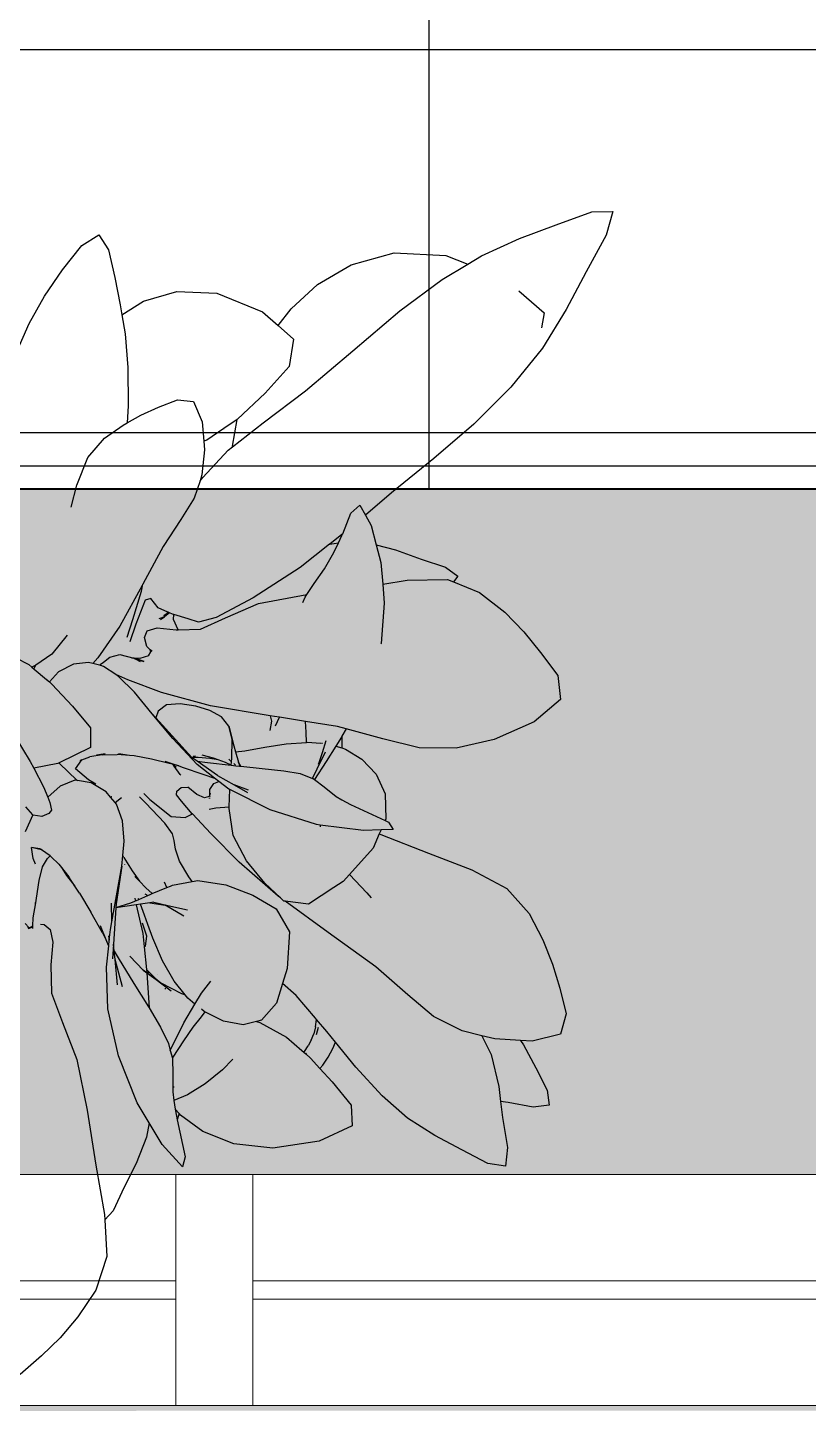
# Model space of a CAD drawing. Header units: millimetres. Extents: x -4865574 to 353735, y -2734656 to 279194.
# Drawn here: x -4831950 to -4831443, y -2673727 to -2672832 of the extents above; entities that cross this region are included whole.
import ezdxf

# ---------------------------------------------------------------- set-up
doc = ezdxf.new("R2010")
doc.units = ezdxf.units.MM
for name, color, linetype in [('+AT9 - Trees', 3, 'Continuous'), ('+AT9-Hardscape', 1, 'Continuous'), ('+AT9-Hatch', 8, 'Continuous')]:
    doc.layers.add(name, color=color, linetype=linetype)
for name, color, linetype, lineweight in [('CURTAIN-MULLION', 8, 'Continuous', 9), ('CURTAIN-MULLION-CUT', 6, 'Continuous', 9), ('CURTAINPANEL', 8, 'Continuous', 9), ('CURTAINPANEL-CUT', 6, 'Continuous', 9)]:
    doc.layers.add(name, color=color, linetype=linetype, lineweight=lineweight)

# ---------------------------------------------------------------- blocks, each defined once
blk = doc.blocks.new('System Panel - AM_12 mm Clear Glass-7023078-LEVEL 61 _BMU ACCESS_')
at = {"layer": 'CURTAINPANEL-CUT', "color": 8}
for p, q in [((575, 6), (-575, 6)), ((-575, 6), (-575, -6)), ((575, -6), (575, 6)), ((-575, -6), (575, -6))]:
    blk.add_line(p, q, dxfattribs=at)
blk = doc.blocks.new('Rectangular Mullion - 50 x 150 mm-7023054-LEVEL 61 _BMU ACCESS_')
at = {"layer": 'CURTAIN-MULLION'}
for p, q in [((-4833003.64, -2673577.1), (-4831853.64, -2673577.1)), ((-4831853.64, -2673727.1), (-4833003.64, -2673727.1))]:
    blk.add_line(p, q, dxfattribs=at)
blk = doc.blocks.new('Rectangular Mullion - 50 x 150 mm-7023059-LEVEL 61 _BMU ACCESS_')
at = {"layer": 'CURTAIN-MULLION-CUT', "color": 8}
for p, q in [((-25, -75), (-25, 75)), ((-25, 75), (25, 75)), ((25, 75), (25, -75)), ((25, -75), (-25, -75))]:
    blk.add_line(p, q, dxfattribs=at)
blk = doc.blocks.new('LOUNG2')
at = {"layer": '+AT9-Hardscape'}
for p, q in [((-135, -2514.3), (-3997.54, -2514.3)), ((-3997.54, -2784.43), (135, -2784.43)), ((150, -2799.43), (-4017.54, -2799.43))]:
    blk.add_line(p, q, dxfattribs=at)
blk = doc.blocks.new('plant1')
at = {"layer": '+AT9 - Trees'}
for p, q in [((350.59, 373.17), (373.71, 381.58)), ((373.71, 381.58), (387.46, 381.86)), ((387.46, 381.86), (383.18, 366.41)), ((326.74, 364.24), (350.59, 373.17)), ((30.07, 343.86), (42.7, 359.73)), ((42.7, 359.73), (53.58, 366.64)), ((53.58, 366.64), (59.98, 356.9)), ((302.14, 353), (326.74, 364.24)), ((383.18, 366.41), (370.06, 342.69)), ((59.98, 356.9), (64, 339)), ((217.45, 347.2), (245.52, 354.88)), ((245.52, 354.88), (279.06, 353.25)), ((279.06, 353.25), (293.24, 347.61)), ((293.24, 347.61), (302.14, 353)), ((18.32, 326.81), (30.07, 343.86)), ((195.6, 334.37), (217.45, 347.2)), ((276.7, 337.61), (293.24, 347.61)), ((370.06, 342.69), (357.23, 318.1)), ((64, 339), (67.51, 321.11)), ((178.6, 318.57), (195.6, 334.37)), ((249.19, 317.28), (276.7, 337.61)), ((8.39, 309.16), (18.32, 326.81)), ((68.61, 314.76), (82.68, 323.6)), ((82.68, 323.6), (104.39, 329.93)), ((104.39, 329.93), (130.36, 328.75)), ((130.36, 328.75), (159.95, 316.69)), ((326.32, 330.2), (342.92, 315.9)), ((67.51, 321.11), (68.61, 314.76)), ((68.61, 314.76), (70.73, 302.43)), ((159.95, 316.69), (170.01, 307.82)), ((170.01, 307.82), (178.6, 318.57)), ((218.55, 291.33), (249.19, 317.28)), ((342.92, 315.9), (341.17, 306.32)), ((357.23, 318.1), (341.83, 292.96)), ((0.67, 291.3), (8.39, 309.16)), ((170.01, 307.82), (180.07, 298.95)), ((70.73, 302.43), (72.43, 280.4)), ((180.07, 298.95), (177.26, 281.17)), ((187.92, 265.29), (218.55, 291.33)), ((341.83, 292.96), (321.16, 267.82)), ((72.43, 280.4), (72.67, 255.58)), ((177.26, 281.17), (161.74, 263.77)), ((92.39, 254.65), (104.7, 259.56)), ((104.7, 259.56), (115.07, 258.37)), ((161.74, 263.77), (143.7, 246.91)), ((160.43, 244.62), (187.92, 265.29)), ((321.16, 267.82), (297.06, 243.69)), ((72.67, 255.58), (72.06, 244.55)), ((80.91, 249.49), (92.39, 254.65)), ((115.07, 258.37), (120.65, 245.23)), ((57.29, 234.52), (69.47, 243.11)), ((69.47, 243.11), (72.06, 244.55)), ((72.06, 244.55), (80.91, 249.49)), ((120.65, 245.23), (121.75, 232.63)), ((143.55, 246.81), (134.73, 240.8)), ((140.41, 228.9), (160.43, 244.62)), ((140.52, 229.5), (143.55, 246.81)), ((143.7, 246.91), (143.55, 246.81)), ((297.06, 243.69), (271.28, 221.47)), ((46.55, 222.05), (57.29, 234.52)), ((123.85, 233.38), (121.75, 232.63)), ((134.73, 240.8), (123.85, 233.38)), ((134.73, 240.8), (134.94, 240.8)), ((122.23, 227.04), (120.62, 210.68)), ((121.11, 209.14), (137.72, 226.78)), ((121.75, 232.63), (122.23, 227.04)), ((137.72, 226.78), (140.41, 228.9)), ((140.41, 228.9), (140.52, 229.5)), ((39.43, 204.12), (46.55, 222.05)), ((271.28, 221.47), (243.78, 199.04)), ((119.35, 206.9), (115.58, 195.72)), ((120.62, 210.68), (119.35, 206.9)), ((119.35, 206.9), (121.11, 209.14)), ((35.76, 189.83), (39.43, 204.12)), ((243.78, 199.04), (226.73, 184.66)), ((115.58, 195.72), (106.88, 181.79)), ((217.19, 185.89), (223.08, 191.16)), ((223.08, 191.16), (226.73, 184.66)), ((106.88, 181.79), (95.33, 164.32)), ((212, 172.38), (217.19, 185.89)), ((226.73, 184.66), (230.58, 177.8)), ((211.49, 171.98), (203.63, 165.8)), ((209.26, 166.55), (211.49, 171.29)), ((212, 172.38), (211.49, 171.98)), ((211.49, 171.29), (211.94, 172.24)), ((211.49, 171.29), (211.49, 171.98)), ((211.94, 172.24), (212, 172.38)), ((230.58, 177.8), (233.82, 165.34)), ((95.33, 164.32), (82.3, 139.86)), ((203.46, 165.66), (184.31, 150.61)), ((203.63, 165.8), (203.46, 165.66)), ((203.46, 165.66), (203.63, 165.69)), ((203.63, 165.69), (209.26, 166.55)), ((203.63, 165.69), (203.63, 165.8)), ((206.34, 160.35), (209.26, 166.55)), ((233.82, 165.34), (246.32, 162.02)), ((233.82, 165.34), (236.79, 153.89)), ((246.32, 162.02), (262.96, 156)), ((200.24, 149.82), (206.34, 160.35)), ((236.79, 153.89), (237.97, 139.77)), ((262.96, 156), (278.67, 150.8)), ((184.31, 150.61), (153.95, 130.85)), ((193.55, 140.25), (200.24, 149.82)), ((278.67, 150.8), (286.75, 144.89)), ((286.75, 144.89), (283.9, 141.2)), ((81.8, 138.92), (67.33, 112.54)), ((75.77, 116.78), (81.29, 135.32)), ((81.29, 135.32), (82.3, 139.86)), ((82.3, 139.86), (81.8, 138.92)), ((188.73, 133.04), (193.55, 140.25)), ((237.97, 139.77), (253.97, 142.27)), ((237.97, 139.77), (239.01, 127.39)), ((253.97, 142.27), (279.97, 142.79)), ((279.97, 142.79), (283.9, 141.2)), ((283.9, 141.2), (300.86, 134.36)), ((300.86, 134.36), (317.2, 121.52)), ((83.78, 129.38), (77.67, 113.71)), ((87.45, 130.37), (83.78, 129.38)), ((92.16, 124.48), (87.45, 130.37)), ((153.95, 130.85), (129.93, 118.06)), ((135.92, 117.88), (157.33, 127.11)), ((157.33, 127.11), (188.73, 133.04)), ((186.05, 127.92), (187.62, 131.37)), ((187.62, 131.37), (188.73, 133.04)), ((239.01, 127.39), (236.97, 101.31)), ((71.93, 105.25), (75.77, 116.78)), ((98.47, 121.63), (92.16, 124.48)), ((96.22, 118.5), (92.54, 117.22)), ((93.58, 116.86), (96.22, 118.5)), ((96.06, 119.41), (95.69, 119.16)), ((97.31, 120.3), (96.06, 119.41)), ((99.54, 121.14), (96.22, 118.5)), ((98.47, 121.63), (97.31, 120.3)), ((97.31, 120.3), (98.63, 121.55)), ((98.63, 121.55), (98.47, 121.63)), ((99.54, 121.14), (98.63, 121.55)), ((101.47, 120.27), (99.54, 121.14)), ((102.39, 120), (101.47, 120.27)), ((102.15, 116.9), (102.39, 120)), ((105.11, 110.19), (102.15, 116.9)), ((111.54, 117.29), (102.39, 120)), ((118.45, 115.07), (111.54, 117.29)), ((129.93, 118.06), (118.45, 115.07)), ((119.74, 110.58), (135.92, 117.88)), ((317.2, 121.52), (329.7, 108.87)), ((67.33, 112.54), (52.94, 91.91)), ((77.67, 113.71), (73.78, 102.35)), ((83.35, 105.05), (85.08, 109.41)), ((85.08, 109.41), (91.45, 111.43)), ((91.45, 111.43), (103.95, 110.16)), ((103.95, 110.16), (105.11, 110.19)), ((105.11, 110.19), (119.74, 110.58)), ((329.7, 108.87), (340.47, 95.49)), ((33.08, 106.7), (23.02, 94.32)), ((84.82, 99.29), (83.35, 105.05)), ((87, 97.12), (84.82, 99.29)), ((236.97, 101.31), (236.84, 100.86)), ((-8.73, 96.35), (8.14, 87.58)), ((23.02, 94.32), (12.72, 87.07)), ((52.94, 91.91), (49.84, 88.21)), ((56.69, 89.2), (60.83, 92.37)), ((60.83, 92.37), (67.28, 94.19)), ((67.28, 94.19), (76.36, 91.8)), ((76.66, 91.7), (75.14, 91.79)), ((76.66, 91.7), (76.36, 91.8)), ((76.58, 91.41), (77.63, 91.14)), ((80.31, 91.49), (76.66, 91.7)), ((77.44, 91.23), (77.63, 91.14)), ((83, 89.56), (77.47, 91.43)), ((77.63, 91.14), (79.17, 90.73)), ((77.63, 91.14), (80.54, 89.61)), ((79.17, 90.73), (82.83, 89.57)), ((85.84, 93.29), (80.31, 91.49)), ((85.84, 93.29), (87.51, 95.75)), ((87.91, 96.34), (86.91, 97.37)), ((87, 97.12), (86.91, 97.37)), ((87.51, 95.75), (87, 97.12)), ((87.86, 96.26), (87, 97.12)), ((87.51, 95.75), (87.86, 96.26)), ((87.86, 96.26), (87.91, 96.34)), ((87.91, 96.34), (88.35, 96.98)), ((340.47, 95.49), (351.62, 80.45)), ((8.14, 87.58), (10.18, 85.86)), ((12.39, 86.84), (10.18, 85.86)), ((10.18, 85.86), (11.71, 84.58)), ((11.71, 84.58), (11.93, 85.59)), ((11.71, 84.58), (19.59, 77.93)), ((11.93, 85.59), (12.72, 87.07)), ((12.72, 87.07), (12.39, 86.84)), ((27.48, 82.85), (21.56, 76.27)), ((37.27, 87.75), (27.48, 82.85)), ((46.97, 88.97), (37.27, 87.75)), ((49.84, 88.21), (46.97, 88.97)), ((54.93, 86.85), (49.84, 88.21)), ((54.51, 87.6), (56.69, 89.2)), ((54.93, 86.85), (54.51, 87.6)), ((56.68, 86.39), (54.93, 86.85)), ((64.7, 81.03), (56.68, 86.39)), ((72.51, 77.57), (64.7, 81.03)), ((66.45, 79.87), (64.7, 81.03)), ((19.74, 78.03), (19.59, 77.93)), ((19.59, 77.93), (21.56, 76.27)), ((21.56, 76.27), (23.2, 74.89)), ((23.2, 74.89), (36.54, 60.44)), ((76.8, 69.54), (66.45, 79.87)), ((94.42, 69.37), (72.51, 77.57)), ((351.62, 80.45), (353.47, 64.96)), ((88.27, 55.58), (76.8, 69.54)), ((126.19, 60.64), (94.42, 69.37)), ((353.47, 64.96), (336.3, 50.29)), ((36.54, 60.44), (48.2, 46.43)), ((101.59, 39.43), (88.27, 55.58)), ((88.27, 55.58), (90.67, 52.94)), ((92.08, 57.29), (90.67, 52.94)), ((97.63, 61.39), (92.08, 57.29)), ((106.55, 62.06), (97.63, 61.39)), ((116.68, 60.44), (106.55, 62.06)), ((125.82, 57.69), (116.68, 60.44)), ((133.2, 53.5), (125.82, 57.69)), ((164.84, 54.32), (126.19, 60.64)), ((164.84, 54.32), (165.66, 50.89)), ((167.66, 53.86), (164.84, 54.32)), ((170.93, 53.33), (167.66, 53.86)), ((-5.92, 49.32), (9.01, 24.7)), ((48.2, 46.43), (48.31, 33.71)), ((90.67, 52.94), (114.1, 27.11)), ((138.01, 47.53), (133.2, 53.5)), ((140.27, 38.82), (138.01, 47.53)), ((138.01, 47.53), (141.4, 34.76)), ((165.66, 50.89), (164.58, 44.74)), ((168.42, 47.65), (170.93, 53.33)), ((187.81, 50.64), (170.93, 53.33)), ((188.25, 43.75), (187.81, 50.64)), ((208.52, 47.33), (187.81, 50.64)), ((214.15, 45.79), (208.52, 47.33)), ((214.15, 45.79), (211.5, 41.06)), ((237.99, 39.29), (214.15, 45.79)), ((336.3, 50.29), (310.31, 38.94)), ((117.54, 22.59), (101.59, 39.43)), ((139.99, 26.45), (140.27, 38.82)), ((140.27, 38.82), (141.4, 34.76)), ((161.5, 33.87), (175.22, 36.03)), ((175.22, 36.03), (188.4, 37.04)), ((188.4, 37.04), (188.25, 43.75)), ((188.4, 37.04), (188.96, 37.08)), ((188.96, 37.08), (197.76, 36.5)), ((198.29, 36.47), (198.81, 36.43)), ((201.02, 37.99), (198.57, 30.24)), ((211.13, 40.39), (207.49, 34.58)), ((211.5, 41.06), (211.13, 40.39)), ((211.5, 41.06), (211.5, 33.37)), ((261.71, 33.39), (237.99, 39.29)), ((310.31, 38.94), (285.64, 33.29)), ((48.31, 33.71), (27.95, 23.73)), ((42.7, 25.71), (47.82, 27.57)), ((55.72, 28.91), (47.82, 27.57)), ((52.22, 28.97), (57.85, 29.75)), ((55.72, 28.91), (65.56, 29.15)), ((73.57, 28.55), (65.56, 29.15)), ((73.57, 28.55), (66.32, 29.47)), ((76.64, 28.17), (73.57, 28.55)), ((87.77, 26.04), (76.64, 28.17)), ((114.9, 27.22), (114.1, 27.11)), ((114.1, 27.11), (114.19, 27)), ((117.45, 24.74), (114.19, 27)), ((118.22, 27.24), (114.9, 27.22)), ((114.98, 28.07), (116.38, 28.31)), ((125.72, 26.55), (118.22, 27.24)), ((128.14, 26.81), (120.67, 28.75)), ((141.4, 34.76), (142.47, 30.91)), ((142.47, 30.91), (148.35, 31.6)), ((142.47, 30.91), (144.33, 24.26)), ((148.35, 31.6), (161.5, 33.87)), ((195.46, 19.93), (200.73, 30.92)), ((198.57, 30.24), (196.27, 23.04)), ((207.49, 34.58), (201.19, 24.52)), ((207.49, 34.58), (211.5, 33.37)), ((211.5, 33.37), (213.86, 32.65)), ((213.86, 32.65), (224.38, 26.13)), ((285.64, 33.29), (261.71, 33.39)), ((9.01, 24.7), (11.32, 20.31)), ((27, 23.26), (11.32, 20.31)), ((11.32, 20.31), (17.75, 8.08)), ((27.95, 23.73), (27, 23.26)), ((27.95, 23.73), (28.13, 23.36)), ((28.13, 23.36), (39.36, 12.45)), ((38.57, 19.8), (42.68, 25.66)), ((47, 12.71), (38.57, 19.8)), ((41.52, 25.28), (41.42, 25.09)), ((42.68, 25.66), (41.52, 25.28)), ((42.68, 25.66), (42.7, 25.71)), ((99.39, 23.3), (87.77, 26.04)), ((96.6, 24.76), (105.48, 21.74)), ((101.5, 22.76), (99.39, 23.3)), ((101.5, 22.76), (102.08, 22.3)), ((101.78, 22.69), (101.5, 22.76)), ((102.08, 22.3), (101.78, 22.69)), ((101.99, 22.64), (101.78, 22.69)), ((102.71, 21.79), (101.99, 22.64)), ((102.98, 22.38), (101.99, 22.64)), ((102.62, 21.59), (102.08, 22.3)), ((102.08, 22.3), (102.71, 21.79)), ((102.71, 21.79), (102.62, 21.59)), ((102.62, 21.59), (102.75, 21.75)), ((106.48, 16.17), (102.62, 21.59)), ((102.98, 22.38), (102.71, 21.79)), ((102.75, 21.75), (102.71, 21.79)), ((102.75, 21.75), (103.22, 22.32)), ((102.91, 21.63), (102.75, 21.75)), ((102.91, 21.63), (103.85, 21.17)), ((103.22, 22.32), (102.98, 22.38)), ((105.48, 21.74), (103.22, 22.32)), ((105.48, 21.74), (108.32, 20.77)), ((108.32, 20.77), (121.19, 16.44)), ((117.45, 24.74), (124.13, 23.9)), ((130.62, 15.58), (117.45, 24.74)), ((128.8, 13.79), (117.54, 22.59)), ((124.13, 23.9), (139.64, 22.13)), ((131.09, 25.74), (125.72, 26.55)), ((131.09, 25.74), (128.14, 26.81)), ((135.88, 24), (131.09, 25.74)), ((139.64, 22.2), (135.88, 24)), ((139.83, 24.45), (137.95, 26.03)), ((139.64, 22.2), (139.83, 24.45)), ((139.64, 22.13), (139.64, 22.2)), ((139.64, 22.13), (142.69, 21.78)), ((139.83, 24.45), (139.99, 26.45)), ((142.42, 22.28), (141.25, 23.26)), ((142.69, 21.78), (145.08, 21.55)), ((145.89, 21.47), (144.33, 24.26)), ((144.51, 23.62), (144.33, 24.26)), ((145.74, 21.48), (144.51, 23.62)), ((145.82, 21.48), (144.51, 23.62)), ((144.51, 23.62), (145.08, 21.55)), ((145.08, 21.55), (145.74, 21.48)), ((145.74, 21.48), (145.82, 21.48)), ((145.82, 21.48), (145.89, 21.47)), ((145.89, 21.47), (159.6, 20.14)), ((159.6, 20.14), (173.88, 18.59)), ((173.88, 18.59), (184.49, 16.72)), ((192.45, 13.66), (195.46, 19.93)), ((201.19, 24.52), (193.67, 12.85)), ((196.21, 22.81), (196.27, 23.04)), ((224.38, 26.13), (233.67, 16.43)), ((37.98, 12.46), (28.45, 8.55)), ((39.74, 12.17), (37.98, 12.46)), ((39.36, 12.45), (39.74, 12.17)), ((48.57, 10.75), (39.74, 12.17)), ((51.79, 9.94), (47, 12.71)), ((50.74, 9.46), (48.57, 10.75)), ((58.29, 4.99), (50.74, 9.46)), ((106.87, 15.77), (106.48, 16.17)), ((121.19, 16.44), (128.8, 13.79)), ((125.8, 6.45), (128.21, 10.4)), ((128.21, 10.4), (131.61, 11.6)), ((131.61, 11.6), (128.8, 13.79)), ((130.62, 15.58), (141.51, 9.4)), ((137.98, 6.62), (131.61, 11.6)), ((150.77, 6), (141.51, 9.4)), ((141.51, 9.4), (150.16, 4.49)), ((184.49, 16.72), (192.45, 13.66)), ((192.45, 13.66), (192.75, 13.54)), ((192.75, 13.54), (193.67, 12.85)), ((193.67, 12.85), (200.07, 8.06)), ((233.67, 16.43), (239.6, 3.52)), ((17.75, 8.08), (20.46, 1.47)), ((28.45, 8.55), (20.46, 1.47)), ((20.46, 1.47), (21.88, -1.98)), ((61.21, 1.51), (58.29, 4.99)), ((61.94, 1.62), (61.21, 1.51)), ((64.17, -2.02), (61.21, 1.51)), ((62.04, 1.62), (61.94, 1.62)), ((62.04, 1.62), (62.06, 1.66)), ((64.17, -2.02), (68.36, 1.15)), ((84.03, -2.26), (80.11, 1.66)), ((82.91, 3.74), (86.75, -0.05)), ((104.12, 2.97), (104.25, 5.31)), ((107.26, -1.24), (104.12, 2.97)), ((104.25, 5.31), (107.01, 7.73)), ((107.01, 7.73), (111.35, 7.96)), ((117.22, 3.21), (111.35, 7.96)), ((122.36, 0.94), (117.22, 3.21)), ((125.3, 1.78), (122.36, 0.94)), ((125.04, 1.05), (125.02, 1.03)), ((125.3, 1.78), (125.65, 2.72)), ((126.02, 1.99), (125.3, 1.78)), ((125.56, 0.63), (125.58, 1.08)), ((125.65, 2.72), (125.8, 6.45)), ((125.65, 2.72), (126.24, 4.31)), ((125.75, 0.67), (125.81, 1.09)), ((138.61, 6.3), (137.98, 6.62)), ((138.28, -4.83), (138.61, 6.3)), ((164.86, -6.87), (138.61, 6.3)), ((200.07, 8.06), (207.74, 1.87)), ((207.74, 1.87), (211.5, -0.23)), ((239.6, 3.52), (239.96, -12.64)), ((10.87, -10.06), (6.16, -4.83)), ((22.96, -6.93), (21.18, -9.21)), ((21.88, -1.98), (22.96, -6.93)), ((65.15, -3.18), (64.17, -2.02)), ((69.1, -13.88), (65.15, -3.18)), ((96.49, -15.55), (84.03, -2.26)), ((86.75, -0.05), (100.62, -11.2)), ((114.32, -9.33), (107.26, -1.24)), ((125.34, -6.37), (129.67, -5.58)), ((129.67, -5.58), (138.28, -4.83)), ((138.25, -5.87), (138.28, -4.83)), ((140.97, -23.41), (138.25, -5.87)), ((195.09, -16.37), (164.86, -6.87)), ((211.5, -0.23), (211.5, -0.1)), ((211.5, -0.23), (217.16, -3.38)), ((217.16, -3.38), (239.49, -13.74)), ((10.87, -10.06), (5.75, -20.98)), ((10.98, -10.18), (10.87, -10.06)), ((16.66, -11.07), (10.98, -10.18)), ((21.18, -9.21), (16.66, -11.07)), ((70.1, -27.22), (69.1, -13.88)), ((101.45, -22.49), (96.49, -15.55)), ((100.62, -11.2), (109.63, -11.76)), ((109.63, -11.76), (114.41, -9.42)), ((114.41, -9.42), (114.32, -9.33)), ((126.46, -22.19), (114.41, -9.42)), ((197.4, -16.67), (195.09, -16.37)), ((197.4, -16.67), (197.4, -17.82)), ((225.42, -20.31), (197.4, -16.67)), ((239.96, -12.64), (239.49, -13.74)), ((239.49, -13.74), (241.66, -14.75)), ((241.66, -14.75), (244.74, -19.47)), ((102.45, -26.72), (101.45, -22.49)), ((103.37, -32.41), (102.45, -26.72)), ((144.85, -40.72), (126.46, -22.19)), ((149.54, -39.85), (140.97, -23.41)), ((236.91, -19.81), (225.42, -20.31)), ((235.79, -22.46), (231.86, -31.72)), ((236.91, -19.81), (235.79, -22.46)), ((235.79, -22.46), (236.85, -22.82)), ((236.85, -22.82), (267.64, -34.96)), ((244.74, -19.47), (236.91, -19.81)), ((15.38, -32.05), (9.86, -31.22)), ((11.01, -38.37), (9.86, -31.22)), ((16.49, -32.8), (9.86, -31.22)), ((16.04, -32.53), (15.38, -32.05)), ((16.77, -32.86), (15.38, -32.05)), ((21.93, -36.75), (16.49, -32.8)), ((69.24, -36.51), (70.1, -27.22)), ((105.97, -40.09), (103.37, -32.41)), ((231.86, -31.72), (216.35, -48.86)), ((267.64, -34.96), (295.8, -45.81)), ((12.48, -42.14), (11.01, -38.37)), ((14.96, -52.76), (17.07, -43.87)), ((17.07, -43.87), (20.33, -38.35)), ((20.33, -38.35), (21.93, -36.75)), ((22.01, -36.67), (21.46, -36.13)), ((21.93, -36.75), (22.01, -36.67)), ((22.6, -37.23), (21.93, -36.75)), ((22.6, -37.23), (22.01, -36.67)), ((27.59, -42.06), (22.6, -37.23)), ((27.59, -42.06), (29.32, -44.25)), ((29.32, -44.25), (32.66, -49.42)), ((29.32, -44.25), (34.19, -50.4)), ((68.61, -43.41), (64.8, -67.89)), ((65.13, -62.63), (68.61, -43.41)), ((68.61, -43.41), (69.24, -36.51)), ((69.82, -37.66), (69.24, -36.51)), ((69.82, -37.66), (75.32, -46.48)), ((70.48, -42.46), (70.42, -42.31)), ((112.04, -50.26), (105.97, -40.09)), ((170.04, -62.85), (144.85, -40.72)), ((161.38, -54.36), (149.54, -39.85)), ((13.22, -64.11), (14.96, -52.76)), ((32.66, -49.42), (38.06, -56.28)), ((38.06, -56.28), (34.19, -50.4)), ((75.32, -46.48), (79.96, -53.22)), ((77, -50.18), (79.96, -53.22)), ((79.96, -53.22), (84.13, -57.51)), ((97.74, -57.3), (96.24, -53.68)), ((101.49, -55.77), (114.14, -53.35)), ((114.14, -53.35), (112.04, -50.26)), ((114.14, -53.35), (117.93, -52.63)), ((117.93, -52.63), (136.04, -55.43)), ((212.3, -53.34), (206.33, -57.25)), ((216.35, -48.86), (212.3, -53.34)), ((216.35, -48.86), (227.74, -60.81)), ((295.8, -45.81), (318.61, -57.96)), ((41.12, -60.93), (38.06, -56.28)), ((41.12, -60.93), (48.38, -73.23)), ((62.14, -79.46), (65.13, -62.63)), ((65.13, -62.63), (64.8, -67.89)), ((79.52, -64.96), (85.39, -62.36)), ((83.55, -61.38), (85.39, -62.36)), ((88.24, -61.14), (84.13, -57.51)), ((85.39, -62.36), (86.9, -61.69)), ((86.9, -61.69), (88.24, -61.14)), ((88.24, -61.14), (97.74, -57.3)), ((97.74, -57.3), (100.16, -56.31)), ((100.16, -56.31), (101.49, -55.77)), ((136.04, -55.43), (153.73, -62.27)), ((153.73, -62.27), (168.84, -71.19)), ((171.7, -64.05), (161.38, -54.36)), ((206.33, -57.25), (189.9, -68.02)), ((227.74, -60.81), (230.42, -63.88)), ((318.61, -57.96), (333.11, -74.03)), ((11.08, -77.02), (12.7, -67.29)), ((12.14, -67.27), (12.29, -67.26)), ((12.7, -67.29), (12.29, -67.26)), ((12.7, -67.29), (13.22, -64.11)), ((62.14, -79.46), (61.87, -67.37)), ((64.64, -70.47), (63.19, -93.99)), ((77.94, -68.52), (64.64, -70.47)), ((64.65, -70.31), (64.64, -70.47)), ((64.65, -70.31), (74.31, -67.27)), ((64.8, -67.89), (64.65, -70.31)), ((74.31, -67.27), (79.52, -64.96)), ((76.97, -64.21), (77.26, -65.52)), ((80.65, -68.13), (77.94, -68.52)), ((77.94, -68.52), (82.16, -87.17)), ((79.52, -64.96), (79.35, -64.47)), ((86.75, -67.24), (80.65, -68.13)), ((83.19, -75.26), (80.65, -68.13)), ((89.43, -66.84), (86.75, -67.24)), ((86.75, -67.24), (96.61, -68.61)), ((89.43, -66.84), (98.45, -68.87)), ((108.77, -75.82), (96.61, -68.61)), ((96.61, -68.61), (98.45, -68.87)), ((98.45, -68.87), (111.28, -71.74)), ((168.84, -71.19), (177.36, -85.99)), ((171.7, -64.05), (170.04, -62.85)), ((173.83, -66.06), (171.7, -64.05)), ((174.59, -66.15), (173.83, -66.06)), ((202.51, -86.39), (174.59, -66.15)), ((189.9, -68.02), (174.59, -66.15)), ((10.83, -82.2), (11.08, -77.02)), ((55.93, -86.74), (48.38, -73.23)), ((61.23, -84.57), (62.14, -79.46)), ((84.76, -88.76), (81.98, -80.47)), ((85.42, -81.32), (83.19, -75.26)), ((333.11, -74.03), (342.06, -91.3)), ((8.21, -83.12), (5.75, -80.69)), ((7.5, -83.23), (8.21, -83.12)), ((8.26, -83.5), (7.5, -83.23)), ((7.65, -83.8), (8.26, -83.5)), ((7.75, -83.97), (8.65, -83.63)), ((8.21, -83.12), (9.35, -82.94)), ((8.48, -83.38), (8.21, -83.12)), ((8.26, -83.5), (8.48, -83.38)), ((8.65, -83.63), (8.26, -83.5)), ((8.48, -83.38), (9.35, -82.94)), ((8.7, -83.61), (8.48, -83.38)), ((8.7, -83.61), (8.65, -83.63)), ((8.7, -83.61), (10.8, -82.81)), ((8.77, -83.67), (8.7, -83.61)), ((9.35, -82.94), (10.83, -82.2)), ((9.35, -82.94), (10.81, -82.72)), ((10.75, -83.88), (10.8, -82.81)), ((10.8, -82.81), (10.81, -82.72)), ((10.81, -82.72), (10.83, -82.2)), ((15.83, -81.15), (18.14, -81.22)), ((18.14, -81.22), (21.99, -84.58)), ((21.99, -84.58), (23.72, -92.8)), ((58.92, -92.3), (54.76, -82.14)), ((55.93, -86.74), (58.92, -92.3)), ((59.91, -88.67), (60.45, -91.51)), ((60.45, -91.51), (61.23, -84.57)), ((82.16, -87.17), (83.1, -95.88)), ((83.95, -95.38), (84.76, -88.76)), ((88.67, -90.19), (85.42, -81.32)), ((177.36, -85.99), (175.96, -109.95)), ((233.57, -108.67), (202.51, -86.39)), ((23.72, -92.8), (22.43, -107.56)), ((58.51, -108.93), (60.05, -95.1)), ((59.99, -94.93), (58.92, -92.3)), ((60.05, -95.1), (59.99, -94.93)), ((60.05, -95.1), (60.45, -91.51)), ((63.19, -93.99), (62.6, -103.47)), ((63.64, -98.59), (63.19, -93.99)), ((83.1, -95.88), (83.95, -95.38)), ((83.1, -95.88), (84.68, -110.54)), ((95, -104.82), (88.67, -90.19)), ((342.06, -91.3), (348.35, -107.07)), ((63.64, -98.59), (66.24, -102.95)), ((64.17, -104.06), (63.64, -98.59)), ((69.11, -121.86), (64.17, -104.06)), ((65.78, -120.48), (64.17, -104.06)), ((66.24, -102.95), (76.4, -119.61)), ((73.66, -101.87), (82.39, -110.87)), ((102.48, -118.14), (95, -104.82)), ((348.35, -107.07), (352.99, -122.65)), ((22.43, -107.56), (22.86, -125.97)), ((59.38, -136.14), (58.51, -108.93)), ((82.39, -110.87), (84.85, -112.65)), ((84.86, -112.73), (82.39, -110.87)), ((84.68, -110.54), (90.14, -116.05)), ((84.68, -110.54), (84.71, -110.77)), ((86.27, -112.6), (84.71, -110.77)), ((84.71, -110.77), (84.72, -110.9)), ((86.27, -112.6), (84.72, -110.9)), ((84.72, -110.9), (84.78, -111.45)), ((84.78, -111.45), (84.8, -111.73)), ((84.85, -112.51), (84.85, -112.65)), ((84.85, -112.65), (93.79, -119.08)), ((84.86, -112.73), (86.29, -135.48)), ((100.56, -124.54), (84.86, -112.73)), ((90.14, -116.05), (94, -119.2)), ((91.59, -113.84), (91.42, -113.84)), ((175.96, -109.95), (172.98, -119.52)), ((254.33, -126.95), (233.57, -108.67)), ((76.4, -119.61), (85.85, -134.76)), ((93.79, -119.08), (94, -119.2)), ((94, -119.2), (107.39, -126.13)), ((97.1, -123.14), (96.45, -123.15)), ((109.68, -127.01), (102.48, -118.14)), ((120.26, -125.81), (126.3, -118.04)), ((172.98, -119.52), (169.01, -132.29)), ((181.68, -127.44), (172.98, -119.52)), ((352.99, -122.65), (357.05, -139.33)), ((22.86, -125.97), (29.95, -145.02)), ((107.39, -126.13), (109.68, -127.01)), ((108.85, -145.1), (116.05, -132.91)), ((111.43, -129.15), (109.68, -127.01)), ((116.05, -132.91), (111.43, -129.15)), ((116.05, -132.91), (120.26, -125.81)), ((169.01, -132.29), (159.22, -143.4)), ((194.25, -142.09), (181.68, -127.44)), ((270.89, -140.92), (254.33, -126.95)), ((66.31, -166.67), (59.38, -136.14)), ((85.85, -134.76), (86.29, -135.48)), ((86.29, -135.48), (86.29, -135.51)), ((86.29, -135.48), (93.63, -147.9)), ((120.05, -141.18), (114.74, -148.03)), ((122.52, -138.02), (120.05, -141.18)), ((122.03, -137.78), (120.29, -136.36)), ((122.52, -138.02), (122.03, -137.78)), ((134.5, -143.98), (122.52, -138.02)), ((195.06, -143.04), (194.25, -142.09)), ((194.37, -147.8), (195.06, -143.04)), ((201.72, -150.8), (195.06, -143.04)), ((289.52, -150.36), (270.89, -140.92)), ((357.05, -139.33), (353.4, -152.39)), ((29.95, -145.02), (39.27, -168.85)), ((93.63, -147.9), (98.78, -158.49)), ((100.05, -163.14), (108.85, -145.1)), ((114.74, -148.03), (108.53, -156.82)), ((147.34, -146.36), (134.5, -143.98)), ((156.07, -144.19), (147.34, -146.36)), ((159.22, -143.4), (156.07, -144.19)), ((156.07, -144.19), (158.18, -145.01)), ((158.18, -145.01), (175.48, -154.47)), ((194.37, -147.8), (193.17, -152.31)), ((196.07, -148.22), (194.81, -152.92)), ((207.27, -157.65), (201.72, -150.8)), ((302.34, -153.54), (289.52, -150.36)), ((98.78, -158.49), (100.05, -163.14)), ((108.53, -156.82), (101.77, -167.42)), ((175.48, -154.47), (185.45, -163.12)), ((187.11, -163.7), (189.52, -160.17)), ((191.55, -156.36), (189.52, -160.17)), ((191.55, -156.36), (193.17, -152.31)), ((205.63, -161.73), (207.27, -157.65)), ((220.51, -174.02), (207.27, -157.65)), ((302.34, -153.54), (308.48, -165.78)), ((310.71, -155.62), (302.34, -153.54)), ((327.52, -156.62), (310.71, -155.62)), ((327.52, -156.62), (329.35, -159.47)), ((334.97, -157.07), (327.52, -156.62)), ((329.35, -159.47), (337.34, -174.42)), ((353.4, -152.39), (334.97, -157.07)), ((39.27, -168.85), (46.11, -201.86)), ((78.43, -197.15), (66.31, -166.67)), ((100.05, -163.14), (101.39, -168.06)), ((101.77, -167.42), (101.39, -168.06)), ((101.39, -168.06), (101.42, -168.17)), ((101.42, -168.17), (101.68, -178.67)), ((140.65, -168.64), (133.9, -175.56)), ((185.45, -163.12), (186.7, -164.19)), ((187.11, -163.7), (186.7, -164.19)), ((186.7, -164.19), (188.04, -165.36)), ((188.47, -164.85), (188.04, -165.36)), ((188.04, -165.36), (191.13, -168.04)), ((191.13, -168.04), (197.22, -174.76)), ((199.1, -172.55), (202.64, -167.35)), ((202.64, -167.35), (205.63, -161.73)), ((308.48, -165.78), (313.34, -186.58)), ((101.68, -178.8), (101.63, -186.78)), ((101.68, -178.67), (101.68, -178.8)), ((101.68, -178.8), (101.88, -178.8)), ((133.9, -175.56), (122.71, -184.69)), ((197.22, -174.76), (199.1, -172.55)), ((197.22, -174.76), (205.16, -183.53)), ((237.56, -192.57), (220.51, -174.02)), ((337.34, -174.42), (344.74, -188.87)), ((101.63, -186.78), (101.61, -190.05)), ((101.63, -186.78), (102.53, -186.78)), ((122.71, -184.69), (111.3, -191.94)), ((205.16, -183.53), (217.61, -198.7)), ((313.34, -186.58), (314.47, -196.24)), ((101.61, -190.05), (102.38, -195.6)), ((111.3, -191.94), (102.38, -195.6)), ((102.38, -195.6), (103.17, -201.28)), ((254.19, -207.1), (237.56, -192.57)), ((319.49, -196.95), (314.47, -196.24)), ((314.47, -196.24), (315.7, -206.68)), ((344.74, -188.87), (346.06, -198.71)), ((46.11, -201.86), (51.67, -237.64)), ((86.32, -210.09), (78.43, -197.15)), ((105.74, -204.09), (103.17, -201.28)), ((103.17, -201.28), (103.32, -202.37)), ((103.32, -202.37), (104.55, -208.18)), ((105.32, -205.36), (104.55, -208.18)), ((105.74, -204.09), (105.32, -205.36)), ((106.67, -205.12), (105.74, -204.09)), ((121.28, -215.66), (106.67, -205.12)), ((217.61, -198.7), (218.21, -212.09)), ((335.76, -199.86), (319.49, -196.95)), ((346.06, -198.71), (335.76, -199.86)), ((86.32, -210.09), (84.57, -219.5)), ((94.83, -224.06), (86.32, -210.09)), ((104.55, -208.18), (106.24, -216.22)), ((218.21, -212.09), (196.71, -222.1)), ((271.78, -218.33), (254.19, -207.1)), ((315.7, -206.68), (318.99, -226.11)), ((84.57, -219.5), (77.86, -236.44)), ((106.24, -216.22), (109.73, -232.17)), ((141.37, -223.64), (121.28, -215.66)), ((166.64, -226.61), (141.37, -223.64)), ((196.71, -222.1), (166.64, -226.61)), ((289.46, -227.7), (271.78, -218.33)), ((107.89, -238.68), (94.83, -224.06)), ((109.73, -232.17), (107.89, -238.68)), ((306.32, -236.59), (289.46, -227.7)), ((318.99, -226.11), (317.71, -238.29)), ((51.67, -237.64), (57.38, -269.59)), ((77.86, -236.44), (70.01, -251.89)), ((317.71, -238.29), (306.32, -236.59)), ((70.01, -251.89), (62.91, -267.15)), ((62.91, -267.15), (57.58, -273.16)), ((57.38, -269.59), (57.58, -273.16)), ((57.58, -273.16), (58.93, -296.88)), ((58.93, -296.88), (51.72, -318.74)), ((51.72, -318.74), (40.1, -336.03)), ((40.1, -336.03), (28.56, -349.63)), ((28.56, -349.63), (16.3, -361.47)), ((16.3, -361.47), (2.5, -373.54))]:
    blk.add_line(p, q, dxfattribs=at)

msp = doc.modelspace()

# ---------------------------------------------------------------- hatches: boundary and pattern name
at = {"layer": '+AT9-Hatch'}
h = msp.add_hatch(dxfattribs=at)
h.set_pattern_fill('CTYSQMK2', color=8, scale=2, angle=90)
h.set_pattern_definition([(90, (9e-15, 143.7), (-609.6, 609.6), [931.82948, -287.37052]), (180, (-143.7, 9e-15), (-609.6, -609.6), [931.82948, -287.37052]), (135, (-609.6, 465.9), (-609.60134, -609.60134), [203.2, -658.90648]), (405, (-609.6, 465.9), (-609.60134, 609.60134), [203.2, -658.90648]), (135, (-465.9, 609.6), (-609.60134, -609.60134), [203.2, -658.90648]), (405, (-753.3, 609.6), (-609.60134, 609.60134), [203.2, -658.90648])])
h.paths.add_polyline_path([(-4841253.64, -2670527.1), (-4841253.64, -2670577.1), (-4841253.64, -2671727.1), (-4841253.64, -2671777.1), (-4841253.64, -2672927.1), (-4841253.64, -2672977.1), (-4841253.64, -2673132.1), (-4822653.64, -2673132.1), (-4822653.64, -2672397.12), (-4822653.64, -2672347.12), (-4822653.64, -2671197.12), (-4822653.64, -2671147.12), (-4822653.64, -2669997.12), (-4822653.64, -2669947.12), (-4822653.64, -2668797.12), (-4822653.64, -2668747.12), (-4822653.64, -2666527.71), (-4841380.2, -2666527.71), (-4841253.64, -2669327.1), (-4841253.64, -2669377.1), (-4841322.64, -2669377.1), (-4841322.64, -2670527.1)])
edge = h.paths.add_edge_path(flags=16)
edge.add_spline(control_points=[(-4840332.71, -2670233.77), (-4840264.11, -2670154.24), (-4840112.57, -2670007.56), (-4839849.53, -2669831.8), (-4839559.26, -2669705.99), (-4839251.16, -2669634.19), (-4838935.19, -2669618.73), (-4838621.55, -2669660.09), (-4838320.38, -2669756.96), (-4838041.43, -2669906.18), (-4837793.72, -2670102.95), (-4837585.24, -2670340.89), (-4837422.74, -2670612.33), (-4837311.47, -2670908.47), (-4837255.04, -2671219.75), (-4837255.26, -2671536.11), (-4837312.12, -2671847.31), (-4837423.8, -2672143.3), (-4837586.67, -2672414.51), (-4837795.48, -2672652.17), (-4838043.47, -2672848.59), (-4838229.57, -2672947.82), (-4838326.31, -2672988.7)], knot_values=[1.896909, 1.896909, 1.896909, 1.896909, 2.076953, 2.256997, 2.437041, 2.617085, 2.797128, 2.977172, 3.157216, 3.33726, 3.517304, 3.697348, 3.877392, 4.057436, 4.23748, 4.417524, 4.597568, 4.777611, 4.957655, 5.137699, 5.317743, 5.497787, 5.497787, 5.497787, 5.497787], degree=3, periodic=0)
edge.add_line((-4838326.31, -2672988.7), (-4838359.76, -2672948.48))
edge.add_arc((-4839007.5, -2671376.72), 1700, 285.82015, 292.39706, ccw=False)
edge.add_arc((-4839007.5, -2671376.72), 1700, 284.33833, 285.82015, ccw=False)
edge.add_line((-4838574.92, -2673019.37), (-4838587.41, -2672971.93))
edge.add_spline(control_points=[(-4838587.41, -2672971.93), (-4838612.36, -2672978.5), (-4838728.83, -2673006.28), (-4838866.08, -2673023.55), (-4838978.09, -2673026.16), (-4838996.21, -2673026.28)], knot_values=[1.503934, 1.503934, 1.503934, 1.503934, 1.550862, 1.721628, 1.75459, 1.75459, 1.75459, 1.75459], degree=3, periodic=0)
edge.add_spline(control_points=[(-4838996.21, -2673026.28), (-4839071.98, -2673026.8), (-4839209.87, -2673018.24), (-4839345.5, -2672992.51), (-4839405.72, -2672977.53)], knot_values=[1.253278, 1.253278, 1.253278, 1.253278, 1.391083, 1.503934, 1.503934, 1.503934, 1.503934], degree=3, periodic=0)
edge.add_line((-4839405.72, -2672977.53), (-4839414.25, -2673011.83))
edge.add_arc((-4839007.5, -2671376.72), 1700, 256.16397, 256.74344)
edge.add_arc((-4839007.5, -2671376.72), 1700, 257.18944, 258.22853)
edge.add_line((-4839346.01, -2673038.88), (-4839414.25, -2673011.83))
edge.add_arc((-4839007.5, -2671376.72), 1700, 255.21191, 256.16397, ccw=False)
edge.add_arc((-4839007.5, -2671376.72), 1700, 248.7552, 255.21191, ccw=False)
edge.add_arc((-4839007.5, -2671376.72), 1700, 247.27819, 248.7552, ccw=False)
edge.add_arc((-4839007.5, -2671376.72), 1700, 240.78105, 247.27819, ccw=False)
edge.add_line((-4839839.27, -2672859.34), (-4839863.74, -2672902.95))
edge.add_spline(control_points=[(-4839863.74, -2672902.95), (-4839953.85, -2672852.39), (-4840039.47, -2672793.84), (-4840119.26, -2672728.2)], knot_values=[7.091892, 7.091892, 7.091892, 7.091892, 7.269014, 7.269014, 7.269014, 7.269014], degree=3, periodic=0)
edge.add_spline(control_points=[(-4840128.19, -2672720.8), (-4840204.58, -2672657.11), (-4840349.22, -2672513.95), (-4840466.97, -2672347.88), (-4840519.03, -2672258.64)], knot_values=[6.737646, 6.737646, 6.737646, 6.737646, 6.908139, 7.085262, 7.085262, 7.085262, 7.085262], degree=3, periodic=0)
edge.add_spline(control_points=[(-4840519.03, -2672258.64), (-4840571.1, -2672169.39), (-4840615.25, -2672075.53), (-4840650.78, -2671978.51)], knot_values=[6.560523, 6.560523, 6.560523, 6.560523, 6.737646, 6.737646, 6.737646, 6.737646], degree=3, periodic=0)
edge.add_spline(control_points=[(-4840650.78, -2671978.51), (-4840686.31, -2671881.49), (-4840728.45, -2671724.64), (-4840748.44, -2671563.89), (-4840752.75, -2671505.59)], knot_values=[6.283185, 6.283185, 6.283185, 6.283185, 6.460308, 6.560523, 6.560523, 6.560523, 6.560523], degree=3, periodic=0)
edge.add_spline(control_points=[(-4840752.75, -2671505.59), (-4840756.05, -2671460.85), (-4840761.29, -2671312.65), (-4840738.15, -2671061.22), (-4840655.49, -2670761.22), (-4840521.25, -2670480.47), (-4840400.19, -2670312.01), (-4840332.71, -2670233.77)], knot_values=[5.497787, 5.497787, 5.497787, 5.497787, 5.574695, 5.751817, 5.92894, 6.106063, 6.283185, 6.283185, 6.283185, 6.283185], degree=3, periodic=0)
h.paths.add_polyline_path([(-4839326.96, -2673046.43), (-4839311.45, -2673063.34), (-4839354.32, -2673040.97, -0.004534), (-4839397.33, -2673031.42, -0.002528), (-4839414.25, -2673011.83), (-4839345.13, -2673042.86, 0.002724), (-4839326.96, -2673046.43)], flags=16)
h.paths.add_polyline_path([(-4840527.23, -2670671.49), (-4839806.25, -2670671.49), (-4839806.25, -2671511.49), (-4840527.23, -2671511.49)], flags=0)
edge = h.paths.add_edge_path(flags=0)
edge.add_spline(control_points=[(-4840111.72, -2672534.05), (-4840150.4, -2672497.15), (-4840242.47, -2672400.04), (-4840321.8, -2672292.01), (-4840364.28, -2672224)], knot_values=[1.253278, 1.253278, 1.253278, 1.253278, 1.353541, 1.503934, 1.503934, 1.503934, 1.503934], degree=3, periodic=0)
edge.add_spline(control_points=[(-4840364.28, -2672224), (-4840357.21, -2672235.31), (-4840301.08, -2672322.76), (-4840217.97, -2672428.05), (-4840133.24, -2672513.52), (-4840111.72, -2672534.05)], knot_values=[0.484517, 0.484517, 0.484517, 0.484517, 0.50954, 0.679386, 0.735173, 0.735173, 0.735173, 0.735173], degree=3, periodic=0)
edge = h.paths.add_edge_path(flags=0)
edge.add_spline(control_points=[(-4840111.72, -2672534.05), (-4840082.71, -2672561.73), (-4839982.55, -2672650.36), (-4839871.74, -2672726), (-4839790.15, -2672771.78)], knot_values=[1.503934, 1.503934, 1.503934, 1.503934, 1.579131, 1.75459, 1.75459, 1.75459, 1.75459], degree=3, periodic=0)
edge.add_spline(control_points=[(-4839790.15, -2672771.78), (-4839853.67, -2672736.14), (-4839965.76, -2672662.78), (-4840067.72, -2672576.03), (-4840111.72, -2672534.05)], knot_values=[0.735173, 0.735173, 0.735173, 0.735173, 0.871769, 0.985829, 0.985829, 0.985829, 0.985829], degree=3, periodic=0)
edge = h.paths.add_edge_path(flags=0)
edge.add_spline(control_points=[(-4839814.61, -2672815.38), (-4839877.91, -2672779.87), (-4839985.91, -2672709.54), (-4840084.86, -2672627.16), (-4840126.03, -2672589.18)], knot_values=[0.751967, 0.751967, 0.751967, 0.751967, 0.883965, 0.985829, 0.985829, 0.985829, 0.985829], degree=3, periodic=0)
edge.add_spline(control_points=[(-4840126.03, -2672589.18), (-4840102.43, -2672610.96), (-4840005.37, -2672695.4), (-4839898.76, -2672768.18), (-4839814.61, -2672815.38)], knot_values=[1.520728, 1.520728, 1.520728, 1.520728, 1.579131, 1.75459, 1.75459, 1.75459, 1.75459], degree=3, periodic=0)
edge = h.paths.add_edge_path(flags=0)
edge.add_spline(control_points=[(-4840652.62, -2671498.2), (-4840645.71, -2671591.84), (-4840625.26, -2671719.27), (-4840590.19, -2671843.06), (-4840579.69, -2671876.12)], knot_values=[0, 0, 0, 0, 0.170766, 0.233862, 0.233862, 0.233862, 0.233862], degree=3, periodic=0)
edge.add_spline(control_points=[(-4840579.69, -2671876.12), (-4840600.55, -2671810.44), (-4840631.8, -2671685.45), (-4840648.22, -2671557.71), (-4840652.62, -2671498.2)], knot_values=[0.768761, 0.768761, 0.768761, 0.768761, 0.894089, 1.002623, 1.002623, 1.002623, 1.002623], degree=3, periodic=0)
edge = h.paths.add_edge_path(flags=0)
edge.add_spline(control_points=[(-4840146.23, -2672570.23), (-4840186.12, -2672532.17), (-4840274.71, -2672438.74), (-4840351.86, -2672335.5), (-4840391.82, -2672273.85)], knot_values=[1.270072, 1.270072, 1.270072, 1.270072, 1.370334, 1.503934, 1.503934, 1.503934, 1.503934], degree=3, periodic=0)
edge.add_spline(control_points=[(-4840391.82, -2672273.86), (-4840388.53, -2672278.93), (-4840333.72, -2672362.5), (-4840253.43, -2672463.55), (-4840166.97, -2672550.45), (-4840146.24, -2672570.23)], knot_values=[0.501311, 0.501311, 0.501311, 0.501311, 0.512298, 0.683065, 0.735173, 0.735173, 0.735173, 0.735173], degree=3, periodic=0)
edge = h.paths.add_edge_path(flags=0)
edge.add_line((-4839895.17, -2672826.56), (-4839834.4, -2672850.65))
edge.add_spline(control_points=[(-4839839.27, -2672859.34), (-4839849.15, -2672853.8), (-4839858.97, -2672848.16), (-4839868.74, -2672842.42)], knot_values=[7.249026, 7.249026, 7.249026, 7.249026, 7.269014, 7.269014, 7.269014, 7.269014], degree=3, periodic=0)
edge.add_line((-4839868.74, -2672842.42), (-4839941.73, -2672813.48))
edge.add_line((-4839939.89, -2672808.83), (-4839895.18, -2672826.56))
h.paths.add_polyline_path([(-4840166.04, -2672590.99), (-4840100.47, -2672669.39), (-4840150.27, -2672615.45), (-4840169.5, -2672594.62)], is_closed=False, flags=0)
edge = h.paths.add_edge_path(flags=0)
edge.add_spline(control_points=[(-4839918.84, -2672811.8), (-4839910.99, -2672816.78), (-4839903.1, -2672821.71), (-4839895.17, -2672826.56)], knot_values=[7.214485, 7.214485, 7.214485, 7.214485, 7.230895, 7.230895, 7.230895, 7.230895], degree=3, periodic=0)
edge.add_line((-4839895.18, -2672826.56), (-4839939.89, -2672808.83))
edge.add_line((-4839938.05, -2672804.18), (-4839918.86, -2672811.79))
h.paths.add_polyline_path([(-4839982.88, -2672772.65), (-4839999.56, -2672788.04), (-4840028.86, -2672722.85), (-4839992.38, -2672762.36)], is_closed=False, flags=0)
h.paths.add_polyline_path([(-4840491.18, -2672212.59), (-4840512.89, -2672219.24), (-4840511.71, -2672145.67), (-4840495.28, -2672199.22)], is_closed=False, flags=0)
h.paths.add_polyline_path([(-4840093.12, -2672662.6), (-4840046.59, -2672727.75), (-4840065.12, -2672707.68), (-4840100.47, -2672669.39)], is_closed=False, flags=0)
h.paths.add_polyline_path([(-4840418.51, -2672324.9), (-4840468.1, -2672263.82), (-4840435.47, -2672299.17), (-4840169.5, -2672594.62), (-4840418.5, -2672324.92)], is_closed=False, flags=0)
edge = h.paths.add_edge_path(flags=0)
edge.add_spline(control_points=[(-4840532.04, -2671860.99), (-4840552.26, -2671797.3), (-4840582.57, -2671676.09), (-4840598.49, -2671552.23), (-4840602.76, -2671494.52)], knot_values=[0.768761, 0.768761, 0.768761, 0.768761, 0.894089, 1.002623, 1.002623, 1.002623, 1.002623], degree=3, periodic=0)
edge.add_spline(control_points=[(-4840602.76, -2671494.52), (-4840596.09, -2671584.83), (-4840576.32, -2671708.41), (-4840542.37, -2671828.46), (-4840532.04, -2671860.99)], knot_values=[0, 0, 0, 0, 0.169847, 0.233862, 0.233862, 0.233862, 0.233862], degree=3, periodic=0)
h = msp.add_hatch(dxfattribs=at)
h.set_pattern_fill('GRAVEL', color=252, scale=15, angle=270)
h.paths.add_polyline_path([(-4837203.78, -2673732.1), (-4837103.78, -2673732.1), (-4836903.78, -2673732.1), (-4835403.78, -2673732.1), (-4835203.78, -2673732.1), (-4835103.78, -2673732.1), (-4824316.14, -2673727.1), (-4824603.64, -2673727.1), (-4824653.64, -2673727.1), (-4825803.64, -2673727.1), (-4825853.64, -2673727.1), (-4827003.64, -2673727.1), (-4827053.64, -2673727.1), (-4828203.64, -2673727.1), (-4828253.64, -2673727.1), (-4829403.64, -2673727.1), (-4829453.64, -2673727.1), (-4830603.64, -2673727.1), (-4830653.64, -2673727.1), (-4831803.64, -2673727.1), (-4831853.64, -2673727.1), (-4833003.64, -2673727.1), (-4833053.64, -2673727.1), (-4834178.64, -2673727.1), (-4834228.64, -2673727.1), (-4834228.64, -2673577.1), (-4834228.64, -2673527.1), (-4834078.64, -2673527.1), (-4834078.64, -2673577.1), (-4833053.64, -2673577.1), (-4833003.64, -2673577.1), (-4831853.64, -2673577.1), (-4831803.64, -2673577.1), (-4830653.64, -2673577.1), (-4830603.64, -2673577.1), (-4829453.64, -2673577.1), (-4829403.64, -2673577.1), (-4828253.64, -2673577.1), (-4828203.64, -2673577.1), (-4827053.64, -2673577.1), (-4827003.64, -2673577.1), (-4825853.64, -2673577.1), (-4825803.64, -2673577.1), (-4824653.64, -2673577.1), (-4824603.64, -2673577.1), (-4823453.64, -2673577.1), (-4823403.64, -2673577.1), (-4822653.64, -2673572.12), (-4822653.64, -2673522.12), (-4822653.64, -2673132.1), (-4841253.64, -2673132.1), (-4841253.64, -2673682.1), (-4841253.64, -2673732.1), (-4840003.64, -2673732.1), (-4839903.64, -2673732.1)])

# ---------------------------------------------------------------- linework, layer by layer
at = {"layer": '+AT9-Hardscape'}
msp.add_lwpolyline([(-4841253.64, -2673132.1), (-4822653.64, -2673132.1)], dxfattribs=at)

# ---------------------------------------------------------------- block references
for name, p in [('LOUNG2', (-4829502.18, -2670332.4)), ('plant1', (-4831957.18, -2673333.47))]:
    msp.add_blockref(name, p)
at = {"layer": 'CURTAIN-MULLION'}
for p in [(0, 0), (1200, 0)]:
    msp.add_blockref('Rectangular Mullion - 50 x 150 mm-7023054-LEVEL 61 _BMU ACCESS_', p, dxfattribs=at)
at = {"layer": 'CURTAIN-MULLION', "extrusion": (0, 0, -1), "rotation": 180}
msp.add_blockref('Rectangular Mullion - 50 x 150 mm-7023059-LEVEL 61 _BMU ACCESS_', (4831828.64, -2673652.1), dxfattribs=at)
at = {"layer": 'CURTAINPANEL'}
for p in [(-4832428.64, -2673652.1), (-4831228.64, -2673652.1)]:
    msp.add_blockref('System Panel - AM_12 mm Clear Glass-7023078-LEVEL 61 _BMU ACCESS_', p, dxfattribs=at)

doc.saveas('drawing.dxf')
